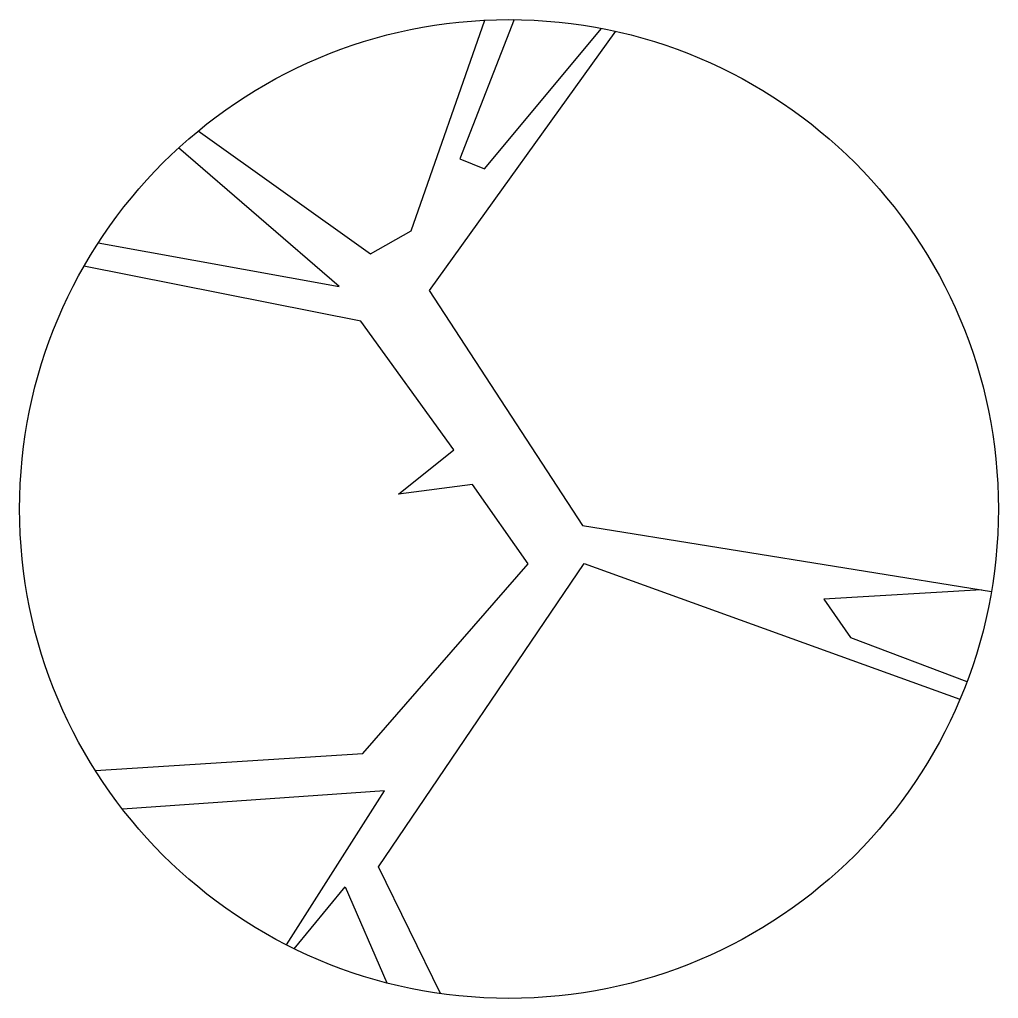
# Model space of a CAD drawing. Extents: x 261 to 1101, y 777 to 1616.
import ezdxf

# ---------------------------------------------------------------- set-up
doc = ezdxf.new("R2010")
doc.units = 0
doc.layers.get('0').update_dxf_attribs({"linetype": 'CONTINUOUS'})

msp = doc.modelspace()

# ---------------------------------------------------------------- linework, layer by layer
at = {"color": 0}
for points in [[(414.55, 1520.8), (562.38, 1415.39), (597.34, 1435.24), (660.4, 1615.84)], [(685.76, 1616.34), (639.07, 1496.91), (660.2, 1488.43), (760.59, 1608.8)], [(772.63, 1606.3), (612.86, 1384.03), (744.29, 1182.22), (1095.16, 1125.66)], [(328.83, 1424.79), (535.44, 1387.27), (535.44, 1387.27), (397.76, 1506.23)], [(326.36, 971.96), (555.75, 986.52), (697.77, 1149.45), (649.89, 1217.46), (586.57, 1209.12), (634.04, 1247.12), (554.21, 1357.56), (316.57, 1404.65)], [(622.52, 780.64), (569.4, 889.33), (745.82, 1149.58), (1068.18, 1033.3)], [(1086.78, 1127.01), (951.24, 1119.03), (974.32, 1086.06), (1074.18, 1048.34)], [(490.23, 822.47), (574.48, 954.49), (349.66, 938.77)], [(496.96, 819.11), (540.59, 872.31), (576.41, 789.81)]]:
    msp.add_lwpolyline(points, dxfattribs=at)
msp.add_circle((681.24, 1196.44), 419.92, dxfattribs=at)

doc.saveas('drawing.dxf')
